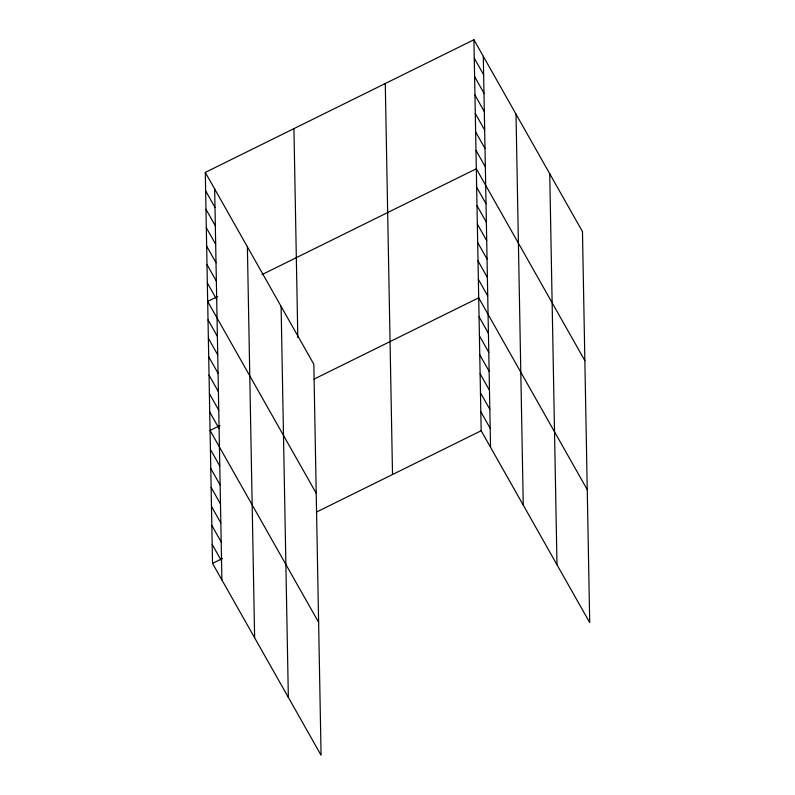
<?xml version="1.0" encoding="UTF-8"?>
<svg xmlns="http://www.w3.org/2000/svg" width="795" height="795" viewBox="0 0 795 795"><rect width="100%" height="100%" fill="white"/><g stroke="black" fill="none" stroke-linecap="round" stroke-linejoin="round"><path stroke-width="1.19" d="M205.289 172.406L313.826 364.259L321.081 755.25L212.533 563.397L205.289 172.406L473.919 39.75L582.467 231.603L589.711 622.594L481.174 430.741L473.919 39.75M217.651 296.505L207.674 301.434L316.221 493.288M261.972 274.623L476.314 168.779L584.862 360.632M220.046 425.534L210.069 430.463L318.616 622.316M313.946 379.165L478.709 297.807L587.247 489.66M212.533 563.397L222.501 558.478M316.4 512.109L481.174 430.741M474.267 58.184L483.628 74.73M474.605 76.618L483.966 93.164M474.953 95.052L484.314 111.598M475.291 113.476L484.652 130.032M475.629 131.91L484.99 148.456M475.976 150.344L485.338 166.89M476.652 187.213L486.023 203.758M477 205.647L486.361 222.193M477.338 224.071L486.699 240.627M477.686 242.505L487.047 259.061M478.024 260.939L487.385 277.485M478.361 279.373L487.723 295.919M479.057 316.798L488.418 333.344M479.405 335.788L488.776 352.334M479.763 354.779L489.124 371.325M480.11 373.769L489.472 390.315M480.468 392.76L489.829 409.306M480.816 411.75L490.177 428.296M205.627 190.84L214.988 207.386M205.975 209.274L215.336 225.82M206.312 227.708L215.674 244.254M206.65 246.132L216.011 262.688M206.998 264.566L216.359 281.122M207.336 283L216.697 299.546M208.022 319.868L217.383 336.414M208.36 338.302L217.721 354.848M208.697 356.736L218.069 373.282M209.045 375.161L218.406 391.716M209.383 393.595L218.744 410.15M209.731 412.029L219.092 428.575M210.417 449.453L219.788 465.999M210.774 468.444L220.136 484.99M211.122 487.434L220.483 503.98M211.48 506.425L220.841 522.971M211.828 525.416L221.189 541.961M212.176 544.406L221.547 560.952M549.743 173.747L556.987 564.748M516.015 114.152L523.259 505.143M483.29 56.296L490.535 447.287M385.277 83.525L392.521 474.516M293.941 128.631L297.807 337.527M281.102 306.413L288.347 697.404M247.384 246.808L254.629 637.799M214.65 188.952L221.894 579.952"/></g></svg>
